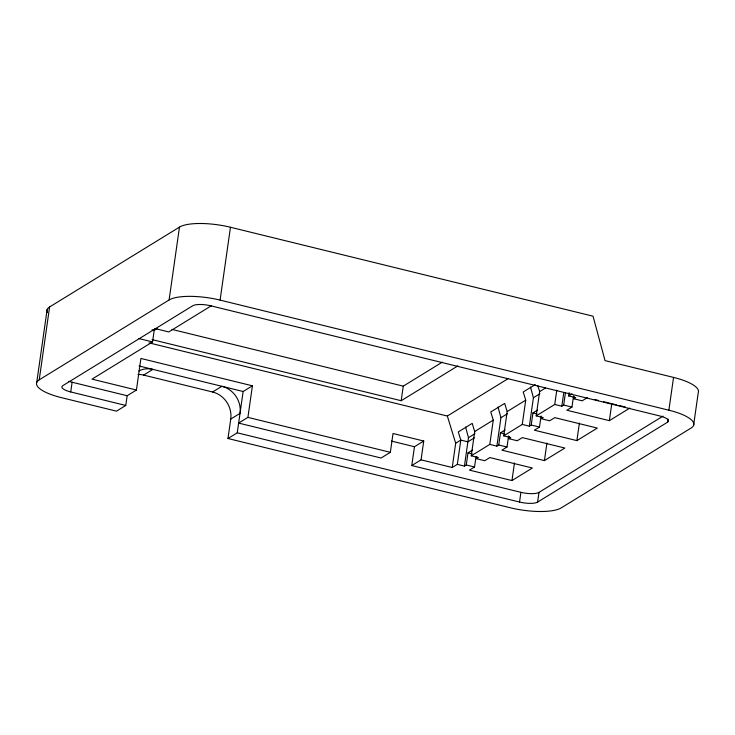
<?xml version="1.0" encoding="UTF-8"?>
<svg xmlns="http://www.w3.org/2000/svg" width="735" height="735" viewBox="0 0 735 735"><rect width="100%" height="100%" fill="white"/><g stroke="black" fill="none" stroke-linecap="round" stroke-linejoin="round"><path stroke-width="1.1" d="M36.75 382.43L47.123 309.573M423.737 441.028L414.457 446.733L411.775 465.558L421.054 459.853L423.737 441.028L393.023 433.503L390.349 452.319L381.07 458.024L238.636 423.084L247.915 417.379L252.408 385.811L140.918 358.459L136.425 390.037L127.155 395.742L125.768 405.454L116.488 411.159L61.455 397.653A39.699 11.411 8.1 0 1 39.221 379.83L49.594 306.973L179.469 227.115A39.699 11.411 8.1 0 1 230.459 227.253L593.035 316.197L605.043 360.609L673.545 377.413A39.699 11.411 8.1 0 1 698.25 392.646L693.583 425.427M125.768 405.454L70.735 391.948L72.113 382.237A14.084 4.052 8.1 0 1 68.925 381.309M136.425 390.037L92.022 379.141L152.549 341.922L154.194 330.382L157.06 328.618M39.221 379.83L169.096 299.972L179.469 227.115M169.096 299.972A39.699 11.411 8.1 0 1 220.087 300.11L230.459 227.253M220.087 300.11L668.878 410.204A39.699 11.411 8.1 0 1 691.111 428.027L561.237 507.885A39.699 11.411 8.1 0 1 510.246 507.747L227.979 438.501L230.744 419.079A23.051 20.865 58.4 0 0 212.599 392.003L143.628 375.089A23.051 20.865 58.4 0 0 138.015 374.483M227.979 438.501L237.258 432.805L243.138 391.516L252.408 385.811M152.081 339.616L401.191 400.722L403.267 386.151L442.305 362.144M421.054 459.853L452.236 467.506L455.691 443.214L447.339 416.028L149.021 342.859M452.236 467.506L457.335 464.364L460.79 440.081L458.291 431.923L472.201 423.369L474.709 431.518L471.254 455.81L478.338 457.547L476.482 458.686L476.795 456.481M457.335 464.364L464.419 466.1L468.471 437.683L465.586 427.026M464.419 466.1L466.275 464.961L468.002 452.815L472.642 449.967M476.482 458.686L484.751 460.716L489.85 457.574L532.37 468.011L511.955 480.552L469.444 470.124L474.544 466.991L475.958 457.051M471.254 455.81L489.804 444.399L493.258 420.117L490.75 411.958L504.669 403.405L507.178 411.554L503.723 435.846L510.807 437.582L508.951 438.721L509.263 436.517M489.804 444.399L496.888 446.136L500.93 417.719L498.054 407.061M496.888 446.136L498.743 444.997L500.471 432.851L505.11 430.003M508.951 438.721L517.22 440.752L522.319 437.61L564.838 448.038L544.424 460.588L501.913 450.16L507.012 447.027L508.583 435.984M511.955 480.552L514.463 462.976M503.723 435.846L522.273 424.435L525.727 400.152L523.219 391.994L535.282 384.58M522.273 424.435L529.356 426.171L533.399 397.754L530.523 387.097M237.258 432.805L519.526 502.042L520.904 492.331A14.084 4.052 8.1 0 0 538.994 492.376L663.016 416.12M529.356 426.171L531.212 425.032L532.939 412.886L537.579 410.038M541.052 416.019L539.481 427.063L534.382 430.195L576.892 440.623L597.307 428.073L554.787 417.645L549.688 420.787L541.419 418.757L543.275 417.618L536.192 415.881L539.646 391.59L537.763 385.48M519.526 502.042A14.084 4.052 8.1 0 0 537.616 502.088L538.994 492.376M544.424 460.588L546.932 443.012M536.192 415.881L554.741 404.471L556.781 390.12M554.741 404.471L561.825 406.207L563.773 392.573M561.825 406.207L563.681 405.068L565.408 392.922M574.2 396.588L573.888 398.793L575.744 397.653L568.66 395.917L569.129 392.6M629.776 408.109L609.361 420.659L566.85 410.231L571.949 407.098L573.52 396.055M576.892 440.623L579.4 423.048M609.361 420.659L611.713 404.186M668.878 410.204L673.545 377.413M537.616 502.088L667.49 422.23L667.95 418.996M211.597 305.613L168.784 331.935L154.828 328.517M143.628 375.089L152.908 369.383A23.051 20.865 58.4 0 0 138.832 370.973M212.599 392.003L221.878 386.298A23.051 20.865 58.4 0 1 240.023 413.373L230.744 419.079M401.191 400.722L457.804 365.911M447.339 416.028L508.583 378.369M455.691 443.214L460.79 440.081L467.883 441.818L474.369 437.821M474.709 431.518L493.258 420.117M507.178 411.554L525.727 400.152M539.646 391.59L545.508 387.988M468.471 437.683L474.957 433.696M500.93 417.719L507.426 413.731M533.399 397.754L539.894 393.767M568.66 395.917L572.06 393.822M587.256 397.681L582.157 400.823L573.888 398.793M594.891 399.555L598.161 400.354M603.61 401.696L616.693 404.902M618.87 405.435L625.412 407.043M563.681 405.068L571.949 407.098M532.939 412.886L537.074 413.906M171.953 329.409L403.267 386.151M152.044 329.859L154.194 330.382M531.212 425.032L539.481 427.063M138.593 338.495L152.549 341.922M500.471 432.851L504.605 433.87M498.743 444.997L507.012 447.027M139.09 365.993L243.138 391.516M468.002 452.815L472.136 453.835M391.424 441.083L414.457 446.733M466.275 464.961L474.544 466.991M247.915 417.379L390.349 452.319M72.113 382.237L127.155 395.742M411.775 465.558L520.904 492.331M47.306 312.596A39.699 11.411 8.1 0 1 49.594 306.973M70.735 391.948A14.084 4.052 8.1 0 1 62.843 385.627L192.717 305.769A14.084 4.052 8.1 0 1 210.816 305.815L659.598 415.909A14.084 4.052 8.1 0 1 667.49 422.23"/></g></svg>
